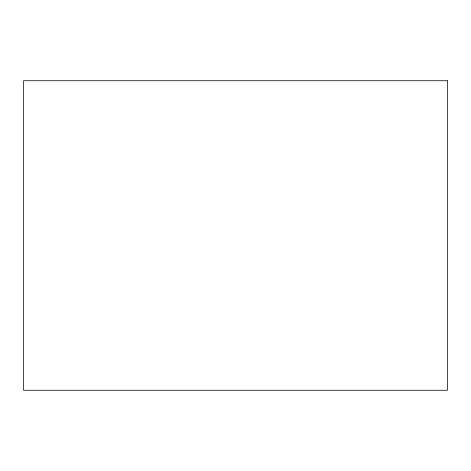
<?xml version="1.0" encoding="UTF-8"?>
<svg xmlns="http://www.w3.org/2000/svg" width="471" height="471" viewBox="0 0 471 471"><rect width="100%" height="100%" fill="white"/><g stroke="black" fill="none" stroke-linecap="round" stroke-linejoin="round"><path stroke-width="0.71" d="M447.45 80.729L23.55 80.729L23.55 390.271L447.45 390.271L447.45 80.729"/></g></svg>
